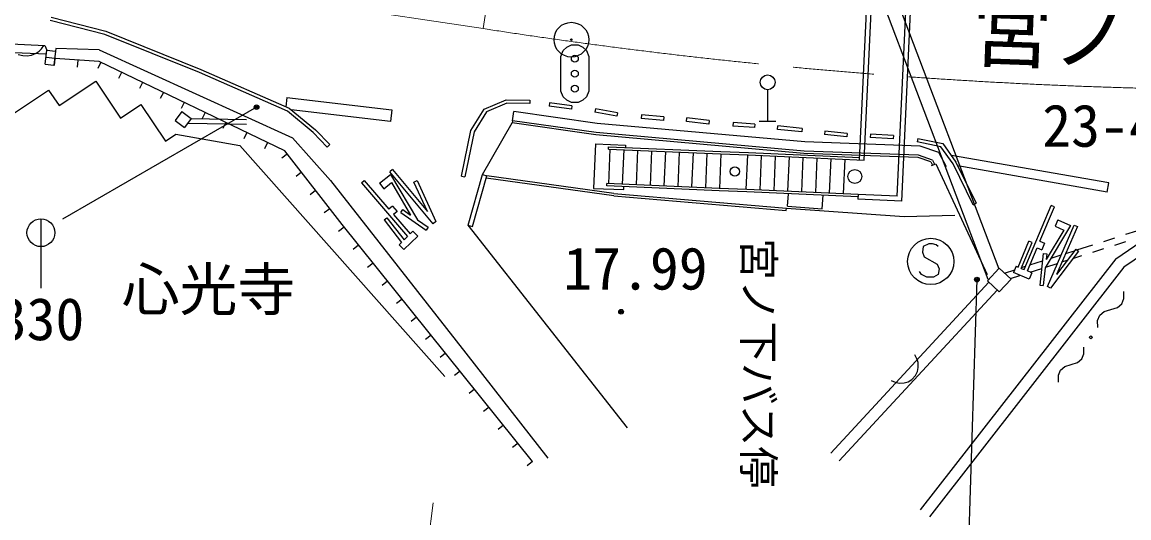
# Model space of a CAD drawing. Units: millimetres, scale not verified. Extents: x 40000 to 680000, y 20000 to 380000.
# Drawn here: x 147974 to 195802, y 247520 to 268954 of the extents above; entities that cross this region are included whole.
import ezdxf
from ezdxf.enums import TextEntityAlignment as Align

# ---------------------------------------------------------------- set-up
doc = ezdxf.new("R2010")
doc.units = ezdxf.units.MM
doc.header["$LTSCALE"] = 1000
doc.linetypes.add('CHAIN', pattern=[18.5, 12, -1.5, 3.5, -1.5])
for name, color, linetype, lineweight in [('M-BGD', 7, 'Continuous', 25), ('M-BGD-EXST', 7, 'Continuous', 25), ('M-BMK', 2, 'CHAIN', 13), ('M-BMK-SRVR', 3, 'Continuous', 25), ('M-STR-HTXT', 7, 'Continuous', 13), ('M-STR-STR1', 1, 'Continuous', 25), ('M-STR-STRC', 7, 'Continuous', 25)]:
    doc.layers.add(name, color=color, linetype=linetype, lineweight=lineweight)
doc.styles.add('ＭＳ ゴシック', font='')
doc.styles.get('ＭＳ ゴシック').set_extended_font_data('MS Gothic')

msp = doc.modelspace()

# ---------------------------------------------------------------- linework, layer by layer
at = {"layer": 'M-BGD'}
for p, q in [((189715, 257827), (183320, 274700)), ((183881, 274913), (190180, 258292)), ((151548, 268426), (149186, 269028)), ((149223, 269173), (151595, 268569)), ((155642, 266770), (151548, 268426)), ((151595, 268569), (155700, 266908)), ((143919, 268177), (148958, 267946)), ((148811, 267793), (148914, 267949)), ((148958, 267946), (149044, 267738)), ((171359, 267725), (171509, 267875)), ((171509, 267875), (171709, 267975)), ((171709, 267975), (172009, 267975)), ((172009, 267975), (172209, 267875)), ((172209, 267875), (172359, 267725)), ((144532, 267758), (149025, 267578)), ((147807, 267551), (147997, 267510)), ((147997, 267510), (148189, 267501)), ((148189, 267501), (148382, 267524)), ((148382, 267524), (148578, 267611)), ((148578, 267611), (148711, 267702)), ((148711, 267702), (148811, 267793)), ((148973, 267142), (149044, 267738)), ((149008, 267440), (149384, 267395)), ((149044, 267738), (149420, 267693)), ((149420, 267693), (149349, 267097)), ((149383, 267381), (149362, 267082)), ((151306, 267247), (149383, 267381)), ((151306, 267247), (149383, 267381)), ((149435, 267817), (149420, 267693)), ((151309, 267752), (149435, 267817)), ((151309, 267752), (159651, 263945)), ((171259, 267475), (171359, 267725)), ((171259, 265975), (171259, 267475)), ((172359, 267725), (172459, 267475)), ((172459, 267475), (172459, 265975)), ((148973, 267142), (149349, 267097)), ((150380, 267312), (150359, 267012)), ((151371, 267216), (151241, 266946)), ((159333, 263392), (151306, 267247)), ((159333, 263392), (151306, 267247)), ((155700, 266908), (159515, 265232)), ((149568, 265344), (151157, 266405)), ((151157, 266405), (152224, 264808)), ((152273, 266783), (152143, 266513)), ((159436, 265103), (155642, 266770)), ((143317, 262140), (149119, 266016)), ((149119, 266016), (149568, 265344)), ((153174, 266350), (153044, 266080)), ((171359, 265725), (171259, 265975)), ((172459, 265975), (172359, 265725)), ((180190, 266032), (180190, 264672)), ((154076, 265917), (153946, 265647)), ((154977, 265484), (154847, 265214)), ((159413, 265689), (159367, 265297)), ((159413, 265689), (163946, 265157)), ((167940, 265188), (168895, 265599)), ((168925, 265449), (168043, 265069)), ((168895, 265599), (169921, 265582)), ((169918, 265432), (168925, 265449)), ((169921, 265582), (169918, 265432)), ((170765, 265470), (170745, 265321)), ((171733, 265338), (170765, 265470)), ((171509, 265575), (171359, 265725)), ((171709, 265475), (171509, 265575)), ((172009, 265475), (171709, 265475)), ((172209, 265575), (172009, 265475)), ((172359, 265725), (172209, 265575)), ((152224, 264808), (153107, 265398)), ((153107, 265398), (154171, 263805)), ((154879, 265084), (154588, 264698)), ((154879, 265084), (155278, 264784)), ((155879, 265051), (155749, 264781)), ((160549, 264186), (159436, 265103)), ((159515, 265232), (160651, 264296)), ((163887, 264661), (159599, 265163)), ((163946, 265157), (163887, 264661)), ((167370, 264274), (167940, 265188)), ((168043, 265069), (167512, 264217)), ((169165, 264693), (169222, 265089)), ((172831, 264573), (169222, 265089)), ((171712, 265189), (170745, 265321)), ((171733, 265338), (171712, 265189)), ((172753, 265202), (172727, 265054)), ((173680, 264887), (172727, 265054)), ((173706, 265035), (172753, 265202)), ((173706, 265035), (173680, 264887)), ((154588, 264698), (154988, 264397)), ((155278, 264784), (154988, 264397)), ((157671, 264526), (155118, 264571)), ((157674, 264726), (155266, 264768)), ((156780, 264618), (156650, 264348)), ((167869, 262366), (169151, 264594)), ((169165, 264693), (169151, 264594)), ((172773, 264076), (169151, 264594)), ((172784, 264176), (169165, 264693)), ((181792, 263772), (172831, 264573)), ((174737, 264941), (174724, 264792)), ((175686, 264704), (174724, 264792)), ((175700, 264853), (174737, 264941)), ((175700, 264853), (175686, 264704)), ((176684, 264664), (176702, 264813)), ((177646, 264545), (176684, 264664)), ((177664, 264694), (176702, 264813)), ((177664, 264694), (177646, 264545)), ((178699, 264613), (178689, 264463)), ((179636, 264549), (178699, 264613)), ((179636, 264549), (179626, 264400)), ((179830, 264672), (180550, 264672)), ((154171, 263805), (154621, 264105)), ((154621, 264105), (157386, 263621)), ((157682, 264185), (157552, 263915)), ((161162, 263552), (160549, 264186)), ((160651, 264296), (161270, 263656)), ((166955, 262296), (167370, 264274)), ((167512, 264217), (167102, 262266)), ((181761, 263273), (172773, 264076)), ((181767, 263373), (172784, 264176)), ((179626, 264400), (178689, 264463)), ((180612, 264318), (180628, 264467)), ((181673, 264205), (180612, 264318)), ((181689, 264354), (180628, 264467)), ((181689, 264354), (181673, 264205)), ((182664, 264244), (182648, 264095)), ((183615, 263995), (182648, 264095)), ((183630, 264144), (182664, 264244)), ((183630, 264144), (183615, 263995)), ((184634, 264109), (184626, 263959)), ((185625, 264054), (184634, 264109)), ((185625, 264054), (185617, 263905)), ((157386, 263621), (166237, 253633)), ((158583, 263752), (158453, 263482)), ((159651, 263945), (161303, 262107)), ((161162, 263552), (161270, 263656)), ((186789, 263595), (181792, 263772)), ((185617, 263905), (184626, 263959)), ((186682, 263926), (186652, 263779)), ((187680, 263567), (186652, 263779)), ((186682, 263926), (187768, 263702)), ((187590, 263319), (186789, 263595)), ((188202, 262828), (187680, 263567)), ((187768, 263702), (188331, 262905)), ((159436, 263259), (159198, 263076)), ((161799, 260201), (159333, 263392)), ((161799, 260201), (159333, 263392)), ((186697, 263098), (181761, 263273)), ((186715, 263198), (181767, 263373)), ((187241, 262911), (186697, 263098)), ((187311, 262992), (186715, 263198)), ((187920, 262700), (187590, 263319)), ((194937, 262003), (188130, 263189)), ((163985, 262584), (163869, 262488)), ((163985, 262584), (165485, 260768)), ((187241, 262911), (187316, 262771)), ((187271, 262750), (187453, 262834)), ((187311, 262992), (187407, 262813)), ((187453, 262834), (189673, 258041)), ((189071, 261057), (188202, 262828)), ((188331, 262905), (189206, 261123)), ((194868, 261609), (188415, 262734)), ((160047, 262468), (159810, 262284)), ((161303, 262107), (167143, 254647)), ((162644, 262013), (162758, 262111)), ((162758, 262111), (163828, 260862)), ((163421, 261986), (163899, 262372)), ((165732, 260234), (163869, 262488)), ((163899, 262372), (165062, 260404)), ((164904, 262039), (165040, 262101)), ((165040, 262101), (165850, 260329)), ((166955, 262296), (167102, 262266)), ((167248, 260169), (167869, 262366)), ((167441, 260114), (168062, 262312)), ((167869, 262366), (168062, 262312)), ((173540, 261443), (168034, 262214)), ((173551, 261542), (168062, 262311)), ((160659, 261677), (160422, 261493)), ((162644, 262013), (164633, 259692)), ((163421, 261986), (163610, 261753)), ((163610, 261753), (163935, 262016)), ((163935, 262016), (164764, 260613)), ((165485, 260768), (164904, 262039)), ((194868, 261609), (194937, 262003)), ((173540, 261443), (180992, 260809)), ((173551, 261542), (181000, 260909)), ((181052, 260990), (181092, 261537)), ((182548, 260880), (182591, 261469)), ((161271, 260885), (161033, 260702)), ((163985, 260992), (163828, 260862)), ((163985, 260992), (164176, 260761)), ((164176, 260761), (164023, 260635)), ((164343, 260725), (164429, 260848)), ((164343, 260725), (165428, 259963)), ((164429, 260848), (164764, 260613)), ((180992, 260809), (181000, 260909)), ((181000, 260909), (186087, 260544)), ((181052, 260990), (182548, 260880)), ((189071, 261057), (189206, 261123)), ((191278, 258254), (192444, 261031)), ((191954, 259478), (192582, 260973)), ((192582, 260973), (192444, 261031)), ((195234, 258722), (198168, 260732)), ((170033, 249965), (161799, 260201)), ((163618, 260405), (163737, 260496)), ((163618, 260405), (164369, 259433)), ((163737, 260496), (164477, 259539)), ((164023, 260635), (164740, 259797)), ((165062, 260404), (165514, 260086)), ((165850, 260329), (165732, 260234)), ((186087, 260544), (188285, 260607)), ((192739, 260404), (192615, 260130)), ((192739, 260404), (193284, 260157)), ((198451, 260319), (195581, 258353)), ((161884, 260096), (161650, 259908)), ((164740, 259797), (164863, 259918)), ((164863, 259918), (165073, 259704)), ((165514, 260086), (165428, 259963)), ((167242, 260175), (167441, 260114)), ((174135, 251419), (167248, 260169)), ((193284, 260157), (192188, 258332)), ((192991, 259960), (192227, 258688)), ((192285, 257527), (193439, 260177)), ((192615, 260130), (192991, 259960)), ((193577, 260118), (192675, 258046)), ((193439, 260177), (193577, 260118)), ((195667, 259780), (196144, 259932)), ((162511, 259316), (162277, 259128)), ((164266, 259331), (164369, 259433)), ((164266, 259331), (164476, 259117)), ((164476, 259117), (165073, 259704)), ((164477, 259539), (164633, 259692)), ((191011, 258366), (191483, 259489)), ((191149, 258308), (191621, 259431)), ((191621, 259431), (191483, 259489)), ((191954, 259478), (192157, 259393)), ((192157, 259393), (192037, 259107)), ((193557, 259106), (194239, 259324)), ((194715, 259476), (195191, 259628)), ((195193, 259314), (195669, 259466)), ((191416, 258196), (191834, 259192)), ((191834, 259192), (192037, 259107)), ((192105, 258953), (191956, 257588)), ((192105, 258953), (192254, 258937)), ((192254, 258937), (192227, 258688)), ((193625, 259055), (192413, 257452)), ((192439, 258749), (192878, 258889)), ((193505, 259145), (192675, 258046)), ((193068, 258950), (193450, 259072)), ((193384, 258736), (193764, 258857)), ((193505, 259145), (193625, 259055)), ((194240, 259010), (194717, 259162)), ((163138, 258537), (162904, 258349)), ((195234, 258722), (186787, 247869)), ((195581, 258353), (187182, 247562)), ((189689, 257765), (190203, 258317)), ((190203, 258317), (190715, 257839)), ((190935, 258398), (190818, 258122)), ((190935, 258398), (191011, 258366)), ((191149, 258308), (191278, 258254)), ((191164, 258342), (191338, 258398)), ((191526, 258458), (192070, 258631)), ((191536, 258146), (192034, 258305)), ((192188, 258332), (192105, 257571)), ((192205, 258359), (192719, 258524)), ((192909, 258584), (193136, 258657)), ((190201, 257288), (190715, 257839)), ((190428, 258107), (190872, 258249)), ((190680, 257872), (191096, 258005)), ((191499, 257836), (190818, 258122)), ((191615, 258113), (191416, 258196)), ((191615, 258113), (191499, 257836)), ((163765, 257758), (163531, 257570)), ((182918, 250324), (189751, 257707)), ((183285, 249984), (190117, 257366)), ((190201, 257288), (189689, 257765)), ((191956, 257588), (192105, 257571)), ((192413, 257452), (192285, 257527)), ((164391, 256978), (164158, 256790)), ((195493, 256779), (195585, 257009)), ((195585, 257009), (195578, 257309)), ((194543, 256280), (194732, 256440)), ((194732, 256440), (195018, 256529)), ((195018, 256529), (195305, 256619)), ((195305, 256619), (195493, 256779)), ((165018, 256199), (164784, 256011)), ((194452, 256050), (194543, 256280)), ((194458, 255750), (194452, 256050)), ((165645, 255420), (165411, 255232)), ((166272, 254640), (166038, 254452)), ((167143, 254647), (170688, 250106)), ((186641, 254399), (186549, 254565)), ((193767, 254390), (193855, 254612)), ((193855, 254612), (193849, 254902)), ((186690, 254231), (186641, 254399)), ((186665, 253848), (186700, 254020)), ((186700, 254020), (186690, 254231)), ((192849, 253906), (193031, 254061)), ((193031, 254061), (193308, 254148)), ((193308, 254148), (193585, 254235)), ((193585, 254235), (193767, 254390)), ((166899, 253861), (166665, 253673)), ((186259, 253406), (186425, 253498)), ((186425, 253498), (186587, 253675)), ((186587, 253675), (186665, 253848)), ((192761, 253684), (192849, 253906)), ((192767, 253394), (192761, 253684)), ((167525, 253082), (167292, 252894)), ((185535, 253459), (185708, 253382)), ((185708, 253382), (185880, 253347)), ((185880, 253347), (186092, 253356)), ((186092, 253356), (186259, 253406)), ((168152, 252303), (167918, 252115)), ((168779, 251523), (168545, 251335)), ((169406, 250744), (169172, 250556)), ((170033, 249965), (169799, 249777))]:
    msp.add_line(p, q, dxfattribs=at)
for centre, radius in [((171859, 267375), 150), ((171859, 266725), 150), ((180190, 266352), 320), ((171859, 266075), 150), ((173859, 256433), 100), ((173859, 256433), 60), ((173859, 256433), 20), ((194154, 255326), 58)]:
    msp.add_circle(centre, radius, dxfattribs=at)
at = {"layer": 'M-BGD-EXST'}
for p, q in [((186918, 259247), (186878, 259007)), ((187158, 259367), (186918, 259247)), ((187318, 259367), (187158, 259367)), ((187478, 259327), (187318, 259367)), ((187558, 259247), (187478, 259327)), ((186878, 259007), (186958, 258807)), ((186958, 258807), (187518, 258487)), ((187518, 258487), (187598, 258287)), ((187598, 258287), (187558, 258047)), ((186838, 258047), (186758, 258167)), ((187078, 257927), (186838, 258047)), ((187358, 257927), (187078, 257927)), ((187558, 258047), (187358, 257927))]:
    msp.add_line(p, q, dxfattribs=at)
msp.add_circle((187238, 258607), 1000, dxfattribs=at)
at = {"layer": 'M-BMK'}
msp.add_line((161319, 269652), (167896, 268674), dxfattribs=at)
msp.add_arc((202280, 489869), 223851, 261.16434, 272.37048, dxfattribs=at)
at = {"layer": 'M-BMK-SRVR'}
for radius in [750, 30]:
    msp.add_circle((171709, 268195), radius, dxfattribs=at)
at = {"layer": 'M-STR-HTXT'}
for p, q in [((167896, 268674), (171776, 294766)), ((165742, 248177), (164932, 242015))]:
    msp.add_line(p, q, dxfattribs=at)
at = {"layer": 'M-STR-STR1'}
for p, q in [((185985, 261217), (186532, 273116)), ((185794, 261425), (186323, 272925)), ((184165, 263000), (184551, 271400)), ((184364, 262991), (184756, 271492)), ((172753, 263686), (172671, 261766)), ((172753, 263686), (174051, 263631)), ((173309, 263468), (173313, 263568)), ((173313, 263568), (178163, 263363)), ((174051, 263631), (174047, 263537)), ((173309, 263468), (178159, 263264)), ((173325, 261966), (173389, 263465)), ((173925, 261941), (173988, 263440)), ((174524, 261916), (174587, 263414)), ((175124, 261890), (175187, 263389)), ((175723, 261865), (175786, 263364)), ((176323, 261840), (176386, 263338)), ((176922, 261814), (176985, 263313)), ((177522, 261789), (177585, 263288)), ((178121, 261764), (178184, 263263)), ((178159, 263264), (179355, 263216)), ((178163, 263363), (179359, 263316)), ((179270, 261715), (179333, 263214)), ((179355, 263216), (184364, 262991)), ((179359, 263316), (184169, 263100)), ((179869, 261690), (179933, 263189)), ((180469, 261665), (180532, 263163)), ((181068, 261639), (181132, 263138)), ((181668, 261614), (181731, 263113)), ((182267, 261589), (182331, 263088)), ((182867, 261564), (182930, 263062)), ((183472, 261530), (183539, 263028)), ((172671, 261766), (173970, 261711)), ((173241, 261870), (173245, 261970)), ((178092, 261665), (173241, 261870)), ((178096, 261765), (173245, 261970)), ((173970, 261711), (173975, 261839)), ((179292, 261617), (178092, 261665)), ((179296, 261717), (178096, 261765)), ((184103, 261501), (179296, 261717)), ((184098, 261401), (179292, 261617)), ((184103, 261501), (184094, 261301)), ((185985, 261217), (184094, 261301)), ((185794, 261425), (184103, 261501))]:
    msp.add_line(p, q, dxfattribs=at)
for centre, radius in [((178775, 262495), 200), ((183957, 262282), 300)]:
    msp.add_circle(centre, radius, dxfattribs=at)
at = {"layer": 'M-STR-STRC'}
for p, q in [((158105, 265278), (149716, 260431)), ((148784, 260448), (148784, 257448)), ((189237, 257821), (188864, 246076))]:
    msp.add_line(p, q, dxfattribs=at)
for centre, radius in [((158105, 265278), 100), ((158105, 265278), 60), ((158105, 265278), 20), ((148784, 259848), 600), ((189237, 257821), 100), ((189237, 257821), 60), ((189237, 257821), 20)]:
    msp.add_circle(centre, radius, dxfattribs=at)

# ---------------------------------------------------------------- texts
at = {"layer": 'M-BGD', "style": 'ＭＳ ゴシック'}
msp.add_text('宮ノ下バス停', height=1320, rotation=270, dxfattribs=at).set_placement((178742, 259614), align=Align.BOTTOM_LEFT)
for s, p in [('17.99', (171363, 256840)), ('心光寺', (152278, 255933))]:
    msp.add_text(s, height=1833, dxfattribs=at).set_placement(p, align=Align.BOTTOM_LEFT)
at = {"layer": 'M-BMK-SRVR', "style": 'ＭＳ ゴシック'}
msp.add_text('23-41-0-2', height=1833, dxfattribs=at).set_placement((192060, 263015), align=Align.BOTTOM_LEFT)
at = {"layer": 'M-STR-STR1', "style": 'ＭＳ ゴシック'}
msp.add_text('\u3000宮ノ下歩道橋', height=2566, rotation=358, dxfattribs=at).set_placement((185434, 266660), align=Align.BOTTOM_LEFT)
at = {"layer": 'M-STR-STRC', "style": 'ＭＳ ゴシック'}
msp.add_text('330', height=1833, dxfattribs=at).set_placement((146920, 254652), align=Align.BOTTOM_LEFT)

doc.saveas('drawing.dxf')
